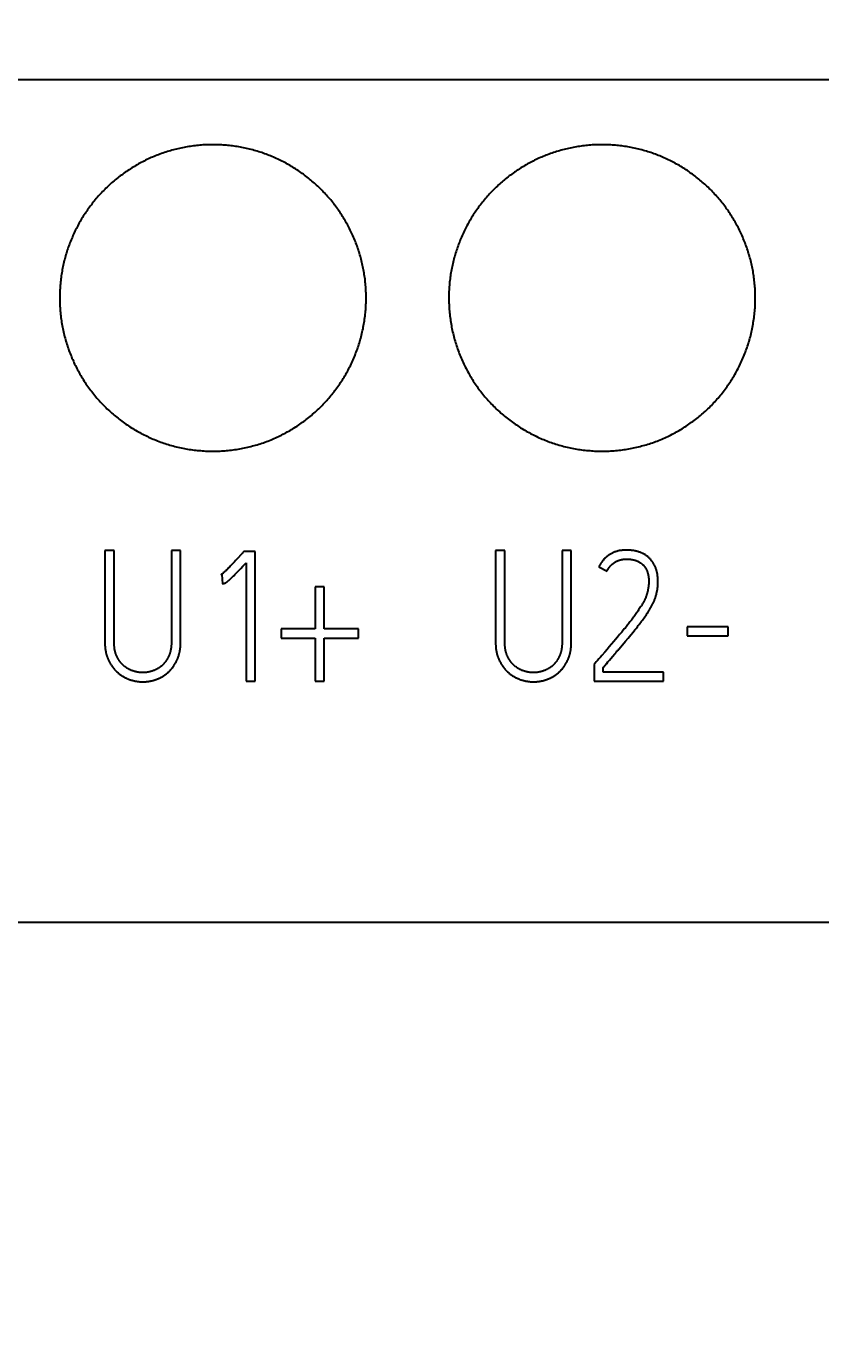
# Model space of a CAD drawing. Extents: x 0 to 420, y 0 to 297.
# Drawn here: x 120.31 to 130.67, y 141.67 to 158.89 of the extents above; entities that cross this region are included whole.
import ezdxf
from ezdxf.enums import TextEntityAlignment as Align

# ---------------------------------------------------------------- set-up
doc = ezdxf.new("R2010")
doc.units = 0
doc.header["$LTSCALE"] = 23.1
for name, color, linetype in [('10000_FRONT', 7, 'CONTINUOUS'), ('10100_DIM_FRONT', 7, 'CONTINUOUS'), ('10500_FRONT_LABELING', 7, 'CONTINUOUS')]:
    doc.layers.add(name, color=color, linetype=linetype)
doc.dimstyles.get("Standard").update_dxf_attribs({"dimtxt": 2.5, "dimasz": 2.5, "dimexe": 1.25, "dimexo": 0.625, "dimtad": 1, "dimcen": 2.5, "dimazin": 3, "dimtfac": 1, "dimtmove": 0, "dimatfit": 3})

# ---------------------------------------------------------------- blocks, each defined once
blk = doc.blocks.new('*D0')
at = {"layer": '10100_DIM_FRONT', "linetype": 'CONTINUOUS'}
for p, q in [((107.530749, 192.195968), (107.530749, 134.211085)), ((143.030749, 192.195968), (143.030749, 134.211085)), ((107.530749, 136.211085), (125.280749, 136.211085)), ((143.030749, 136.211085), (125.280749, 136.211085))]:
    blk.add_line(p, q, dxfattribs=at)
for points in [[(111.030749, 136.711085), (107.530749, 136.211085), (111.030749, 135.711085)], [(139.530749, 135.711085), (143.030749, 136.211085), (139.530749, 136.711085)]]:
    blk.add_solid(points, dxfattribs=at)
blk.add_text('35,5', height=3.5, dxfattribs=at).set_placement((121.450091, 137.086085), (130.950091, 137.086085), align=Align.FIT)
blk = doc.blocks.new('*D1')
at = {"layer": '10100_DIM_FRONT', "linetype": 'CONTINUOUS'}
for p, q in [((143.030749, 192.195968), (143.030749, 124.458443)), ((99.530757, 151.746968), (99.530757, 124.458443)), ((99.530757, 126.458443), (121.280753, 126.458443)), ((143.030749, 126.458443), (121.280753, 126.458443))]:
    blk.add_line(p, q, dxfattribs=at)
for points in [[(103.030757, 126.958443), (99.530757, 126.458443), (103.030757, 125.958443)], [(139.530749, 125.958443), (143.030749, 126.458443), (139.530749, 126.958443)]]:
    blk.add_solid(points, dxfattribs=at)
blk.add_text('43,5', height=3.5, dxfattribs=at).set_placement((117.247464, 127.333443), (126.997464, 127.333443), align=Align.FIT)

msp = doc.modelspace()

# ---------------------------------------------------------------- linework, layer by layer
at = {"layer": '10000_FRONT', "color": 7, "linetype": 'CONTINUOUS'}
for p, q in [((107.531, 158.197), (143.031, 158.197)), ((143.031, 147.197), (107.531, 147.197))]:
    msp.add_line(p, q, dxfattribs=at)
for points in [[(124.741, 155.347), (124.741, 155.368), (124.74, 155.388), (124.74, 155.409), (124.739, 155.429), (124.738, 155.449), (124.737, 155.47), (124.736, 155.49), (124.734, 155.51), (124.732, 155.531), (124.73, 155.551), (124.728, 155.571), (124.726, 155.591), (124.723, 155.612), (124.72, 155.632), (124.717, 155.652), (124.714, 155.672), (124.711, 155.692), (124.707, 155.712), (124.703, 155.732), (124.699, 155.752), (124.695, 155.772), (124.691, 155.791), (124.686, 155.811), (124.681, 155.831), (124.676, 155.851), (124.671, 155.87), (124.666, 155.89), (124.66, 155.91), (124.654, 155.929), (124.648, 155.949), (124.642, 155.968), (124.635, 155.988), (124.629, 156.007), (124.622, 156.027), (124.615, 156.046), (124.607, 156.065), (124.6, 156.084), (124.592, 156.103), (124.584, 156.122), (124.576, 156.141), (124.568, 156.16), (124.56, 156.178), (124.551, 156.197), (124.543, 156.215), (124.534, 156.233), (124.524, 156.252), (124.515, 156.27), (124.506, 156.288), (124.496, 156.306), (124.486, 156.323), (124.476, 156.341), (124.466, 156.359), (124.456, 156.376), (124.445, 156.393), (124.434, 156.411), (124.423, 156.428), (124.412, 156.445), (124.401, 156.462), (124.39, 156.479), (124.378, 156.496), (124.366, 156.512), (124.354, 156.529), (124.342, 156.545), (124.329, 156.562), (124.317, 156.578), (124.304, 156.594), (124.291, 156.61), (124.278, 156.626), (124.265, 156.642), (124.251, 156.658), (124.238, 156.673), (124.224, 156.688), (124.21, 156.703), (124.197, 156.718), (124.182, 156.733), (124.168, 156.748), (124.154, 156.762), (124.139, 156.777), (124.125, 156.791), (124.11, 156.805), (124.095, 156.819), (124.08, 156.832), (124.065, 156.846), (124.049, 156.859), (124.034, 156.873), (124.018, 156.886), (124.003, 156.899), (123.987, 156.911), (123.971, 156.924), (123.955, 156.937), (123.938, 156.949), (123.922, 156.961), (123.905, 156.973), (123.888, 156.985), (123.872, 156.997), (123.855, 157.008), (123.837, 157.019), (123.82, 157.031), (123.803, 157.042), (123.785, 157.053), (123.767, 157.063), (123.75, 157.074), (123.732, 157.084), (123.714, 157.094), (123.696, 157.104), (123.678, 157.114), (123.66, 157.123), (123.641, 157.133), (123.623, 157.142), (123.605, 157.151), (123.586, 157.159), (123.568, 157.168), (123.549, 157.176), (123.53, 157.184), (123.512, 157.192), (123.493, 157.2), (123.474, 157.208), (123.455, 157.215), (123.436, 157.222), (123.416, 157.229), (123.397, 157.236), (123.378, 157.243), (123.358, 157.249), (123.339, 157.255), (123.319, 157.261), (123.3, 157.267), (123.28, 157.273), (123.26, 157.278), (123.24, 157.284), (123.22, 157.289), (123.2, 157.294), (123.18, 157.298), (123.16, 157.303), (123.14, 157.307), (123.119, 157.311), (123.099, 157.315), (123.079, 157.318), (123.058, 157.322), (123.038, 157.325), (123.018, 157.328), (122.997, 157.33), (122.977, 157.333), (122.957, 157.335), (122.936, 157.337), (122.916, 157.339), (122.896, 157.341), (122.875, 157.342), (122.855, 157.344), (122.835, 157.345), (122.814, 157.346), (122.794, 157.346), (122.773, 157.347), (122.753, 157.347), (122.732, 157.347), (122.712, 157.347), (122.692, 157.346), (122.671, 157.346), (122.651, 157.345), (122.63, 157.344), (122.61, 157.343), (122.589, 157.341), (122.568, 157.34), (122.548, 157.338), (122.527, 157.336), (122.507, 157.333), (122.486, 157.331), (122.466, 157.328), (122.445, 157.325), (122.425, 157.322), (122.405, 157.319), (122.384, 157.315), (122.364, 157.311), (122.344, 157.307), (122.324, 157.303), (122.304, 157.299), (122.284, 157.294), (122.264, 157.289), (122.244, 157.284), (122.225, 157.279), (122.205, 157.274), (122.185, 157.268), (122.166, 157.262), (122.146, 157.257), (122.127, 157.25), (122.107, 157.244), (122.088, 157.237), (122.069, 157.231), (122.049, 157.224), (122.03, 157.216), (122.011, 157.209), (121.992, 157.202), (121.973, 157.194), (121.954, 157.186), (121.935, 157.178), (121.916, 157.169), (121.898, 157.161), (121.879, 157.152), (121.86, 157.143), (121.842, 157.134)], [(129.821, 155.347), (129.821, 155.368), (129.82, 155.388), (129.82, 155.409), (129.819, 155.429), (129.818, 155.449), (129.817, 155.47), (129.816, 155.49), (129.814, 155.51), (129.812, 155.531), (129.81, 155.551), (129.808, 155.571), (129.806, 155.591), (129.803, 155.612), (129.8, 155.632), (129.797, 155.652), (129.794, 155.672), (129.791, 155.692), (129.787, 155.712), (129.783, 155.732), (129.779, 155.752), (129.775, 155.772), (129.771, 155.791), (129.766, 155.811), (129.761, 155.831), (129.756, 155.851), (129.751, 155.87), (129.746, 155.89), (129.74, 155.91), (129.734, 155.929), (129.728, 155.949), (129.722, 155.968), (129.715, 155.988), (129.709, 156.007), (129.702, 156.027), (129.695, 156.046), (129.687, 156.065), (129.68, 156.084), (129.672, 156.103), (129.664, 156.122), (129.656, 156.141), (129.648, 156.16), (129.64, 156.178), (129.631, 156.197), (129.623, 156.215), (129.614, 156.233), (129.604, 156.252), (129.595, 156.27), (129.586, 156.288), (129.576, 156.306), (129.566, 156.323), (129.556, 156.341), (129.546, 156.359), (129.536, 156.376), (129.525, 156.393), (129.514, 156.411), (129.503, 156.428), (129.492, 156.445), (129.481, 156.462), (129.47, 156.479), (129.458, 156.496), (129.446, 156.512), (129.434, 156.529), (129.422, 156.545), (129.409, 156.562), (129.397, 156.578), (129.384, 156.594), (129.371, 156.61), (129.358, 156.626), (129.345, 156.642), (129.331, 156.658), (129.318, 156.673), (129.304, 156.688), (129.29, 156.703), (129.277, 156.718), (129.262, 156.733), (129.248, 156.748), (129.234, 156.762), (129.219, 156.777), (129.205, 156.791), (129.19, 156.805), (129.175, 156.819), (129.16, 156.832), (129.145, 156.846), (129.129, 156.859), (129.114, 156.873), (129.098, 156.886), (129.083, 156.899), (129.067, 156.911), (129.051, 156.924), (129.035, 156.937), (129.018, 156.949), (129.002, 156.961), (128.985, 156.973), (128.968, 156.985), (128.952, 156.997), (128.935, 157.008), (128.917, 157.019), (128.9, 157.031), (128.883, 157.042), (128.865, 157.053), (128.847, 157.063), (128.83, 157.074), (128.812, 157.084), (128.794, 157.094), (128.776, 157.104), (128.758, 157.114), (128.74, 157.123), (128.721, 157.133), (128.703, 157.142), (128.685, 157.151), (128.666, 157.159), (128.648, 157.168), (128.629, 157.176), (128.61, 157.184), (128.592, 157.192), (128.573, 157.2), (128.554, 157.208), (128.535, 157.215), (128.516, 157.222), (128.496, 157.229), (128.477, 157.236), (128.458, 157.243), (128.438, 157.249), (128.419, 157.255), (128.399, 157.261), (128.38, 157.267), (128.36, 157.273), (128.34, 157.278), (128.32, 157.284), (128.3, 157.289), (128.28, 157.294), (128.26, 157.298), (128.24, 157.303), (128.22, 157.307), (128.199, 157.311), (128.179, 157.315), (128.159, 157.318), (128.138, 157.322), (128.118, 157.325), (128.098, 157.328), (128.077, 157.33), (128.057, 157.333), (128.037, 157.335), (128.016, 157.337), (127.996, 157.339), (127.976, 157.341), (127.955, 157.342), (127.935, 157.344), (127.915, 157.345), (127.894, 157.346), (127.874, 157.346), (127.853, 157.347), (127.833, 157.347), (127.812, 157.347), (127.792, 157.347), (127.772, 157.346), (127.751, 157.346), (127.731, 157.345), (127.71, 157.344), (127.69, 157.343), (127.669, 157.341), (127.648, 157.34), (127.628, 157.338), (127.607, 157.336), (127.587, 157.333), (127.566, 157.331), (127.546, 157.328), (127.525, 157.325), (127.505, 157.322), (127.485, 157.319), (127.464, 157.315), (127.444, 157.311), (127.424, 157.307), (127.404, 157.303), (127.384, 157.299), (127.364, 157.294), (127.344, 157.289), (127.324, 157.284), (127.305, 157.279), (127.285, 157.274), (127.265, 157.268), (127.246, 157.262), (127.226, 157.257), (127.207, 157.25), (127.187, 157.244), (127.168, 157.237), (127.149, 157.231), (127.129, 157.224), (127.11, 157.216), (127.091, 157.209), (127.072, 157.202), (127.053, 157.194), (127.034, 157.186), (127.015, 157.178), (126.996, 157.169), (126.978, 157.161), (126.959, 157.152), (126.94, 157.143), (126.922, 157.134)], [(121.842, 157.134), (121.824, 157.124), (121.805, 157.115), (121.787, 157.105), (121.769, 157.095), (121.751, 157.085), (121.733, 157.075), (121.716, 157.064), (121.698, 157.054), (121.681, 157.043), (121.664, 157.032), (121.646, 157.021), (121.629, 157.01), (121.613, 156.998), (121.596, 156.987), (121.579, 156.975), (121.563, 156.963), (121.546, 156.951), (121.53, 156.939), (121.514, 156.926), (121.498, 156.914), (121.482, 156.901), (121.466, 156.888), (121.45, 156.875), (121.435, 156.862), (121.419, 156.848), (121.404, 156.835), (121.389, 156.821), (121.374, 156.807), (121.359, 156.793), (121.344, 156.778), (121.329, 156.764), (121.315, 156.749), (121.3, 156.734), (121.286, 156.72), (121.272, 156.704), (121.258, 156.689), (121.245, 156.674), (121.231, 156.659), (121.218, 156.643), (121.205, 156.627), (121.192, 156.612), (121.179, 156.596), (121.166, 156.58), (121.154, 156.564), (121.141, 156.548), (121.129, 156.531), (121.117, 156.515), (121.105, 156.498), (121.094, 156.481), (121.082, 156.465), (121.071, 156.448), (121.06, 156.431), (121.049, 156.414), (121.038, 156.396), (121.027, 156.379), (121.017, 156.361), (121.007, 156.344), (120.997, 156.326), (120.987, 156.308), (120.977, 156.29), (120.967, 156.272), (120.958, 156.254), (120.949, 156.235), (120.94, 156.217), (120.931, 156.198), (120.922, 156.179), (120.914, 156.161), (120.906, 156.142), (120.898, 156.123), (120.89, 156.104), (120.882, 156.085), (120.875, 156.066), (120.867, 156.047), (120.86, 156.028), (120.853, 156.009), (120.847, 155.99), (120.84, 155.97), (120.834, 155.951), (120.828, 155.932), (120.822, 155.912), (120.817, 155.893), (120.811, 155.873), (120.806, 155.853), (120.801, 155.834), (120.796, 155.814), (120.791, 155.794), (120.787, 155.774), (120.783, 155.754), (120.779, 155.734), (120.775, 155.714), (120.771, 155.694), (120.768, 155.674), (120.764, 155.654), (120.761, 155.634), (120.759, 155.614), (120.756, 155.593), (120.754, 155.573), (120.751, 155.552), (120.749, 155.532), (120.747, 155.511), (120.746, 155.491), (120.745, 155.47), (120.743, 155.45), (120.742, 155.429), (120.742, 155.409), (120.741, 155.388), (120.741, 155.368), (120.741, 155.347)], [(126.922, 157.134), (126.904, 157.124), (126.885, 157.115), (126.867, 157.105), (126.849, 157.095), (126.831, 157.085), (126.813, 157.075), (126.796, 157.064), (126.778, 157.054), (126.761, 157.043), (126.744, 157.032), (126.726, 157.021), (126.709, 157.01), (126.693, 156.998), (126.676, 156.987), (126.659, 156.975), (126.643, 156.963), (126.626, 156.951), (126.61, 156.939), (126.594, 156.926), (126.578, 156.914), (126.562, 156.901), (126.546, 156.888), (126.53, 156.875), (126.515, 156.862), (126.499, 156.848), (126.484, 156.835), (126.469, 156.821), (126.454, 156.807), (126.439, 156.793), (126.424, 156.778), (126.409, 156.764), (126.395, 156.749), (126.38, 156.734), (126.366, 156.72), (126.352, 156.704), (126.338, 156.689), (126.325, 156.674), (126.311, 156.659), (126.298, 156.643), (126.285, 156.627), (126.272, 156.612), (126.259, 156.596), (126.246, 156.58), (126.234, 156.564), (126.221, 156.548), (126.209, 156.531), (126.197, 156.515), (126.185, 156.498), (126.174, 156.481), (126.162, 156.465), (126.151, 156.448), (126.14, 156.431), (126.129, 156.414), (126.118, 156.396), (126.107, 156.379), (126.097, 156.361), (126.087, 156.344), (126.077, 156.326), (126.067, 156.308), (126.057, 156.29), (126.047, 156.272), (126.038, 156.254), (126.029, 156.235), (126.02, 156.217), (126.011, 156.198), (126.002, 156.179), (125.994, 156.161), (125.986, 156.142), (125.978, 156.123), (125.97, 156.104), (125.962, 156.085), (125.955, 156.066), (125.947, 156.047), (125.94, 156.028), (125.933, 156.009), (125.927, 155.99), (125.92, 155.97), (125.914, 155.951), (125.908, 155.932), (125.902, 155.912), (125.897, 155.893), (125.891, 155.873), (125.886, 155.853), (125.881, 155.834), (125.876, 155.814), (125.871, 155.794), (125.867, 155.774), (125.863, 155.754), (125.859, 155.734), (125.855, 155.714), (125.851, 155.694), (125.848, 155.674), (125.844, 155.654), (125.841, 155.634), (125.839, 155.614), (125.836, 155.593), (125.834, 155.573), (125.831, 155.552), (125.829, 155.532), (125.827, 155.511), (125.826, 155.491), (125.825, 155.47), (125.823, 155.45), (125.822, 155.429), (125.822, 155.409), (125.821, 155.388), (125.821, 155.368), (125.821, 155.347)], [(120.741, 155.347), (120.741, 155.326), (120.741, 155.304), (120.742, 155.283), (120.743, 155.262), (120.744, 155.24), (120.745, 155.219), (120.746, 155.198), (120.748, 155.177), (120.75, 155.156), (120.752, 155.135), (120.754, 155.114), (120.757, 155.093), (120.76, 155.072), (120.763, 155.051), (120.766, 155.03), (120.77, 155.009), (120.773, 154.988), (120.777, 154.967), (120.781, 154.947), (120.786, 154.926), (120.79, 154.905), (120.795, 154.885), (120.8, 154.864), (120.805, 154.844), (120.811, 154.823), (120.816, 154.803), (120.822, 154.782), (120.828, 154.762), (120.835, 154.742), (120.841, 154.721), (120.848, 154.701), (120.855, 154.681), (120.862, 154.661), (120.87, 154.641), (120.877, 154.621), (120.885, 154.601), (120.893, 154.581), (120.901, 154.561), (120.91, 154.542), (120.919, 154.523), (120.927, 154.503), (120.936, 154.484), (120.946, 154.465), (120.955, 154.446), (120.965, 154.427), (120.975, 154.409), (120.985, 154.39), (120.995, 154.371), (121.005, 154.353), (121.016, 154.335), (121.027, 154.317), (121.038, 154.298), (121.049, 154.281), (121.06, 154.263), (121.072, 154.245), (121.084, 154.227), (121.096, 154.21), (121.108, 154.192), (121.12, 154.175), (121.133, 154.158), (121.146, 154.141), (121.159, 154.124), (121.172, 154.107), (121.185, 154.09), (121.199, 154.073), (121.212, 154.057), (121.226, 154.041), (121.24, 154.025), (121.254, 154.009), (121.269, 153.993), (121.283, 153.977), (121.298, 153.962), (121.313, 153.947), (121.328, 153.932), (121.343, 153.917), (121.358, 153.902), (121.373, 153.887), (121.389, 153.873), (121.405, 153.859), (121.421, 153.845), (121.437, 153.831), (121.453, 153.817), (121.469, 153.803), (121.485, 153.79), (121.502, 153.777), (121.519, 153.764), (121.536, 153.751), (121.553, 153.738), (121.57, 153.726), (121.587, 153.713), (121.605, 153.701), (121.622, 153.689), (121.64, 153.677), (121.658, 153.665), (121.676, 153.654), (121.695, 153.642), (121.713, 153.631), (121.731, 153.62), (121.75, 153.61), (121.769, 153.599), (121.787, 153.589), (121.806, 153.579), (121.825, 153.569), (121.844, 153.559), (121.863, 153.55), (121.882, 153.541), (121.902, 153.532), (121.921, 153.523), (121.94, 153.514), (121.96, 153.506), (121.979, 153.498), (121.999, 153.49), (122.019, 153.482), (122.039, 153.474), (122.059, 153.467), (122.079, 153.46), (122.099, 153.453), (122.119, 153.446), (122.139, 153.44), (122.16, 153.433), (122.18, 153.427), (122.201, 153.421), (122.221, 153.416), (122.242, 153.41), (122.263, 153.405), (122.284, 153.4), (122.305, 153.395), (122.326, 153.39), (122.347, 153.386), (122.368, 153.382), (122.389, 153.378), (122.41, 153.374), (122.431, 153.371), (122.452, 153.368), (122.474, 153.365), (122.495, 153.362), (122.516, 153.36), (122.537, 153.357), (122.558, 153.355), (122.579, 153.354), (122.601, 153.352), (122.622, 153.351), (122.643, 153.349), (122.664, 153.348), (122.686, 153.348), (122.707, 153.347), (122.728, 153.347), (122.749, 153.347), (122.771, 153.347), (122.792, 153.348), (122.813, 153.348), (122.835, 153.349), (122.856, 153.35), (122.877, 153.352), (122.899, 153.353), (122.92, 153.355), (122.942, 153.357), (122.963, 153.359), (122.984, 153.362), (123.006, 153.365), (123.027, 153.368), (123.048, 153.371), (123.069, 153.374), (123.091, 153.378), (123.112, 153.382), (123.133, 153.386), (123.153, 153.39), (123.174, 153.395), (123.195, 153.399), (123.216, 153.404), (123.236, 153.409), (123.257, 153.415), (123.278, 153.42), (123.298, 153.426), (123.318, 153.432), (123.339, 153.438), (123.359, 153.445), (123.379, 153.452), (123.399, 153.458), (123.419, 153.466), (123.439, 153.473), (123.459, 153.48), (123.479, 153.488), (123.499, 153.496), (123.519, 153.504), (123.538, 153.513), (123.558, 153.521), (123.577, 153.53), (123.597, 153.539), (123.616, 153.549), (123.635, 153.558), (123.655, 153.568), (123.674, 153.578), (123.693, 153.588), (123.711, 153.598), (123.73, 153.609), (123.748, 153.619), (123.767, 153.63), (123.785, 153.641)], [(123.785, 153.641), (123.803, 153.652), (123.821, 153.664), (123.839, 153.675), (123.857, 153.687), (123.874, 153.699), (123.892, 153.711), (123.909, 153.724), (123.926, 153.736), (123.943, 153.749), (123.96, 153.762), (123.977, 153.775), (123.993, 153.788), (124.01, 153.801), (124.026, 153.815), (124.042, 153.829), (124.059, 153.842), (124.074, 153.857), (124.09, 153.871), (124.106, 153.885), (124.122, 153.9), (124.137, 153.915), (124.152, 153.93), (124.167, 153.945), (124.182, 153.961), (124.197, 153.976), (124.212, 153.992), (124.226, 154.008), (124.24, 154.024), (124.254, 154.04), (124.268, 154.056), (124.282, 154.072), (124.295, 154.089), (124.308, 154.105), (124.322, 154.122), (124.334, 154.139), (124.347, 154.156), (124.36, 154.173), (124.372, 154.19), (124.384, 154.207), (124.396, 154.225), (124.408, 154.242), (124.42, 154.26), (124.431, 154.278), (124.442, 154.296), (124.453, 154.314), (124.464, 154.332), (124.475, 154.35), (124.485, 154.369), (124.496, 154.388), (124.506, 154.406), (124.516, 154.425), (124.525, 154.444), (124.535, 154.463), (124.544, 154.483), (124.553, 154.502), (124.562, 154.521), (124.571, 154.541), (124.58, 154.56), (124.588, 154.58), (124.596, 154.6), (124.604, 154.62), (124.611, 154.639), (124.619, 154.659), (124.626, 154.679), (124.633, 154.699), (124.64, 154.719), (124.646, 154.739), (124.653, 154.76), (124.659, 154.78), (124.665, 154.8), (124.67, 154.821), (124.676, 154.841), (124.681, 154.861), (124.686, 154.882), (124.691, 154.903), (124.695, 154.923), (124.7, 154.944), (124.704, 154.965), (124.708, 154.986), (124.712, 155.007), (124.715, 155.027), (124.718, 155.049), (124.721, 155.07), (124.724, 155.091), (124.727, 155.112), (124.729, 155.133), (124.732, 155.155), (124.733, 155.176), (124.735, 155.197), (124.737, 155.219), (124.738, 155.24), (124.739, 155.261), (124.74, 155.283), (124.74, 155.304), (124.741, 155.326), (124.741, 155.347)], [(125.821, 155.347), (125.821, 155.326), (125.821, 155.304), (125.822, 155.283), (125.823, 155.262), (125.824, 155.24), (125.825, 155.219), (125.826, 155.198), (125.828, 155.177), (125.83, 155.156), (125.832, 155.135), (125.834, 155.114), (125.837, 155.093), (125.84, 155.072), (125.843, 155.051), (125.846, 155.03), (125.85, 155.009), (125.853, 154.988), (125.857, 154.967), (125.861, 154.947), (125.866, 154.926), (125.87, 154.905), (125.875, 154.885), (125.88, 154.864), (125.885, 154.844), (125.891, 154.823), (125.896, 154.803), (125.902, 154.782), (125.908, 154.762), (125.915, 154.742), (125.921, 154.721), (125.928, 154.701), (125.935, 154.681), (125.942, 154.661), (125.95, 154.641), (125.957, 154.621), (125.965, 154.601), (125.973, 154.581), (125.981, 154.561), (125.99, 154.542), (125.999, 154.523), (126.007, 154.503), (126.016, 154.484), (126.026, 154.465), (126.035, 154.446), (126.045, 154.427), (126.055, 154.409), (126.065, 154.39), (126.075, 154.371), (126.085, 154.353), (126.096, 154.335), (126.107, 154.317), (126.118, 154.298), (126.129, 154.281), (126.14, 154.263), (126.152, 154.245), (126.164, 154.227), (126.176, 154.21), (126.188, 154.192), (126.2, 154.175), (126.213, 154.158), (126.226, 154.141), (126.239, 154.124), (126.252, 154.107), (126.265, 154.09), (126.279, 154.073), (126.292, 154.057), (126.306, 154.041), (126.32, 154.025), (126.334, 154.009), (126.349, 153.993), (126.363, 153.977), (126.378, 153.962), (126.393, 153.947), (126.408, 153.932), (126.423, 153.917), (126.438, 153.902), (126.453, 153.887), (126.469, 153.873), (126.485, 153.859), (126.501, 153.845), (126.517, 153.831), (126.533, 153.817), (126.549, 153.803), (126.565, 153.79), (126.582, 153.777), (126.599, 153.764), (126.616, 153.751), (126.633, 153.738), (126.65, 153.726), (126.667, 153.713), (126.685, 153.701), (126.702, 153.689), (126.72, 153.677), (126.738, 153.665), (126.756, 153.654), (126.775, 153.642), (126.793, 153.631), (126.811, 153.62), (126.83, 153.61), (126.849, 153.599), (126.867, 153.589), (126.886, 153.579), (126.905, 153.569), (126.924, 153.559), (126.943, 153.55), (126.962, 153.541), (126.982, 153.532), (127.001, 153.523), (127.02, 153.514), (127.04, 153.506), (127.059, 153.498), (127.079, 153.49), (127.099, 153.482), (127.119, 153.474), (127.139, 153.467), (127.159, 153.46), (127.179, 153.453), (127.199, 153.446), (127.219, 153.44), (127.24, 153.433), (127.26, 153.427), (127.281, 153.421), (127.301, 153.416), (127.322, 153.41), (127.343, 153.405), (127.364, 153.4), (127.385, 153.395), (127.406, 153.39), (127.427, 153.386), (127.448, 153.382), (127.469, 153.378), (127.49, 153.374), (127.511, 153.371), (127.532, 153.368), (127.554, 153.365), (127.575, 153.362), (127.596, 153.36), (127.617, 153.357), (127.638, 153.355), (127.659, 153.354), (127.681, 153.352), (127.702, 153.351), (127.723, 153.349), (127.744, 153.348), (127.766, 153.348), (127.787, 153.347), (127.808, 153.347), (127.829, 153.347), (127.851, 153.347), (127.872, 153.348), (127.893, 153.348), (127.915, 153.349), (127.936, 153.35), (127.957, 153.352), (127.979, 153.353), (128, 153.355), (128.022, 153.357), (128.043, 153.359), (128.064, 153.362), (128.086, 153.365), (128.107, 153.368), (128.128, 153.371), (128.149, 153.374), (128.171, 153.378), (128.192, 153.382), (128.213, 153.386), (128.233, 153.39), (128.254, 153.395), (128.275, 153.399), (128.296, 153.404), (128.316, 153.409), (128.337, 153.415), (128.358, 153.42), (128.378, 153.426), (128.398, 153.432), (128.419, 153.438), (128.439, 153.445), (128.459, 153.452), (128.479, 153.458), (128.499, 153.466), (128.519, 153.473), (128.539, 153.48), (128.559, 153.488), (128.579, 153.496), (128.599, 153.504), (128.618, 153.513), (128.638, 153.521), (128.657, 153.53), (128.677, 153.539), (128.696, 153.549), (128.715, 153.558), (128.735, 153.568), (128.754, 153.578), (128.773, 153.588), (128.791, 153.598), (128.81, 153.609), (128.828, 153.619), (128.847, 153.63), (128.865, 153.641)], [(128.865, 153.641), (128.883, 153.652), (128.901, 153.664), (128.919, 153.675), (128.937, 153.687), (128.954, 153.699), (128.972, 153.711), (128.989, 153.724), (129.006, 153.736), (129.023, 153.749), (129.04, 153.762), (129.057, 153.775), (129.073, 153.788), (129.09, 153.801), (129.106, 153.815), (129.122, 153.829), (129.139, 153.842), (129.154, 153.857), (129.17, 153.871), (129.186, 153.885), (129.202, 153.9), (129.217, 153.915), (129.232, 153.93), (129.247, 153.945), (129.262, 153.961), (129.277, 153.976), (129.292, 153.992), (129.306, 154.008), (129.32, 154.024), (129.334, 154.04), (129.348, 154.056), (129.362, 154.072), (129.375, 154.089), (129.388, 154.105), (129.402, 154.122), (129.414, 154.139), (129.427, 154.156), (129.44, 154.173), (129.452, 154.19), (129.464, 154.207), (129.476, 154.225), (129.488, 154.242), (129.5, 154.26), (129.511, 154.278), (129.522, 154.296), (129.533, 154.314), (129.544, 154.332), (129.555, 154.35), (129.565, 154.369), (129.576, 154.388), (129.586, 154.406), (129.596, 154.425), (129.605, 154.444), (129.615, 154.463), (129.624, 154.483), (129.633, 154.502), (129.642, 154.521), (129.651, 154.541), (129.66, 154.56), (129.668, 154.58), (129.676, 154.6), (129.684, 154.62), (129.691, 154.639), (129.699, 154.659), (129.706, 154.679), (129.713, 154.699), (129.72, 154.719), (129.726, 154.739), (129.733, 154.76), (129.739, 154.78), (129.745, 154.8), (129.75, 154.821), (129.756, 154.841), (129.761, 154.861), (129.766, 154.882), (129.771, 154.903), (129.775, 154.923), (129.78, 154.944), (129.784, 154.965), (129.788, 154.986), (129.792, 155.007), (129.795, 155.027), (129.798, 155.049), (129.801, 155.07), (129.804, 155.091), (129.807, 155.112), (129.809, 155.133), (129.812, 155.155), (129.813, 155.176), (129.815, 155.197), (129.817, 155.219), (129.818, 155.24), (129.819, 155.261), (129.82, 155.283), (129.82, 155.304), (129.821, 155.326), (129.821, 155.347)]]:
    msp.add_lwpolyline(points, dxfattribs=at)
at = {"layer": '10500_FRONT_LABELING', "color": 7, "linetype": 'CONTINUOUS'}
for p, q in [((121.331, 152.049), (121.331, 150.852)), ((121.451, 152.049), (121.331, 152.049)), ((121.451, 150.852), (121.451, 152.049)), ((122.198, 152.049), (122.198, 150.852)), ((122.319, 152.049), (122.198, 152.049)), ((122.319, 150.852), (122.319, 152.049)), ((123.144, 152.038), (123.127, 152.019)), ((123.292, 152.038), (123.144, 152.038)), ((123.292, 150.345), (123.292, 152.038)), ((126.431, 152.049), (126.431, 150.852)), ((126.551, 152.049), (126.431, 152.049)), ((126.551, 150.852), (126.551, 152.049)), ((127.298, 152.049), (127.298, 150.852)), ((127.419, 152.049), (127.298, 152.049)), ((127.419, 150.852), (127.419, 152.049)), ((122.972, 151.851), (122.961, 151.839)), ((122.988, 151.868), (122.972, 151.851)), ((123.005, 151.885), (122.988, 151.868)), ((123.021, 151.902), (123.005, 151.885)), ((123.037, 151.92), (123.021, 151.902)), ((123.053, 151.937), (123.037, 151.92)), ((123.069, 151.954), (123.053, 151.937)), ((123.133, 151.847), (123.175, 151.891)), ((123.175, 151.891), (123.175, 150.345)), ((122.844, 151.733), (122.859, 151.738)), ((122.859, 151.738), (122.866, 151.618)), ((122.961, 151.839), (122.95, 151.828)), ((122.985, 151.696), (122.993, 151.703)), ((122.993, 151.703), (123.001, 151.711)), ((123.001, 151.711), (123.009, 151.719)), ((123.009, 151.719), (123.017, 151.727)), ((123.017, 151.727), (123.029, 151.738)), ((123.029, 151.738), (123.04, 151.75)), ((123.04, 151.75), (123.052, 151.762)), ((123.052, 151.762), (123.068, 151.778)), ((123.068, 151.778), (123.083, 151.794)), ((123.083, 151.794), (123.106, 151.818)), ((123.106, 151.818), (123.133, 151.847)), ((127.779, 151.837), (127.886, 151.783)), ((124.074, 151.575), (124.074, 151.028)), ((124.192, 151.575), (124.074, 151.575)), ((124.192, 151.028), (124.192, 151.575)), ((128.221, 151.167), (128.212, 151.155)), ((128.23, 151.179), (128.221, 151.167)), ((128.238, 151.191), (128.23, 151.179)), ((128.247, 151.203), (128.238, 151.191)), ((128.256, 151.215), (128.247, 151.203)), ((128.264, 151.227), (128.256, 151.215)), ((128.273, 151.24), (128.264, 151.227)), ((128.281, 151.252), (128.273, 151.24)), ((128.29, 151.264), (128.281, 151.252)), ((128.298, 151.276), (128.29, 151.264)), ((128.306, 151.289), (128.298, 151.276)), ((128.314, 151.301), (128.306, 151.289)), ((128.323, 151.314), (128.314, 151.301)), ((128.359, 151.157), (128.369, 151.172)), ((128.369, 151.172), (128.38, 151.187)), ((128.38, 151.187), (128.39, 151.202)), ((128.39, 151.202), (128.4, 151.217)), ((123.631, 151.028), (123.631, 150.908)), ((124.074, 151.028), (123.631, 151.028)), ((124.64, 151.028), (124.192, 151.028)), ((124.64, 150.908), (124.64, 151.028)), ((128.078, 150.987), (128.049, 150.953)), ((128.097, 151.01), (128.078, 150.987)), ((128.111, 151.027), (128.097, 151.01)), ((128.125, 151.044), (128.111, 151.027)), ((128.139, 151.061), (128.125, 151.044)), ((128.148, 151.073), (128.139, 151.061)), ((128.157, 151.085), (128.148, 151.073)), ((128.167, 151.096), (128.157, 151.085)), ((128.176, 151.108), (128.167, 151.096)), ((128.185, 151.12), (128.176, 151.108)), ((128.194, 151.132), (128.185, 151.12)), ((128.203, 151.143), (128.194, 151.132)), ((128.212, 151.155), (128.203, 151.143)), ((128.225, 150.986), (128.248, 151.014)), ((128.248, 151.014), (128.265, 151.035)), ((128.265, 151.035), (128.282, 151.056)), ((128.282, 151.056), (128.293, 151.071)), ((128.293, 151.071), (128.304, 151.085)), ((128.304, 151.085), (128.315, 151.099)), ((128.315, 151.099), (128.326, 151.114)), ((128.326, 151.114), (128.337, 151.128)), ((128.337, 151.128), (128.348, 151.143)), ((128.348, 151.143), (128.359, 151.157)), ((128.931, 151.057), (128.931, 150.936)), ((129.468, 151.057), (128.931, 151.057)), ((129.468, 150.936), (129.468, 151.057)), ((123.631, 150.908), (124.074, 150.908)), ((124.074, 150.908), (124.074, 150.347)), ((124.192, 150.347), (124.192, 150.908)), ((124.192, 150.908), (124.64, 150.908)), ((127.943, 150.828), (127.914, 150.794)), ((127.972, 150.862), (127.943, 150.828)), ((127.996, 150.89), (127.972, 150.862)), ((128.02, 150.919), (127.996, 150.89)), ((128.049, 150.953), (128.02, 150.919)), ((128.086, 150.819), (128.127, 150.867)), ((128.127, 150.867), (128.162, 150.909)), ((128.162, 150.909), (128.196, 150.951)), ((128.196, 150.951), (128.225, 150.986)), ((128.931, 150.936), (129.468, 150.936)), ((127.788, 150.648), (127.779, 150.637)), ((127.798, 150.659), (127.788, 150.648)), ((127.885, 150.76), (127.856, 150.726)), ((127.914, 150.794), (127.885, 150.76)), ((127.916, 150.618), (127.957, 150.667)), ((127.957, 150.667), (127.986, 150.701)), ((127.986, 150.701), (128.004, 150.722)), ((127.744, 150.597), (127.716, 150.564)), ((127.716, 150.564), (127.716, 150.347)), ((127.834, 150.465), (127.834, 150.521)), ((127.881, 150.577), (127.898, 150.598)), ((127.898, 150.598), (127.916, 150.618)), ((123.175, 150.345), (123.292, 150.345)), ((124.074, 150.347), (124.192, 150.347)), ((127.716, 150.347), (128.621, 150.347)), ((128.621, 150.465), (127.834, 150.465)), ((128.621, 150.347), (128.621, 150.465))]:
    msp.add_line(p, q, dxfattribs=at)
for points in [[(128.346, 152.014), (128.338, 152.018), (128.329, 152.021), (128.321, 152.025), (128.312, 152.028), (128.303, 152.031), (128.295, 152.034), (128.286, 152.036), (128.277, 152.039), (128.268, 152.041), (128.26, 152.044), (128.251, 152.046), (128.242, 152.048), (128.233, 152.049), (128.224, 152.051), (128.215, 152.052), (128.206, 152.053), (128.197, 152.054), (128.187, 152.055), (128.178, 152.055), (128.169, 152.056), (128.16, 152.056), (128.151, 152.056), (128.141, 152.056), (128.132, 152.056), (128.123, 152.056), (128.114, 152.056), (128.105, 152.055), (128.096, 152.055), (128.087, 152.054), (128.078, 152.053), (128.069, 152.051), (128.06, 152.05), (128.05, 152.049), (128.041, 152.047), (128.032, 152.045), (128.023, 152.043), (128.015, 152.04), (128.006, 152.038), (127.997, 152.035), (127.988, 152.032), (127.98, 152.029), (127.971, 152.025), (127.963, 152.021), (127.955, 152.017), (127.947, 152.013), (127.939, 152.009), (127.931, 152.004), (127.923, 152), (127.915, 151.995), (127.907, 151.99), (127.9, 151.984), (127.893, 151.979), (127.885, 151.973), (127.878, 151.967), (127.871, 151.961), (127.865, 151.955), (127.858, 151.949), (127.852, 151.942), (127.845, 151.936), (127.839, 151.929), (127.833, 151.922), (127.827, 151.915), (127.822, 151.908), (127.816, 151.9), (127.811, 151.893), (127.806, 151.885), (127.801, 151.878), (127.796, 151.87), (127.792, 151.862), (127.787, 151.854), (127.783, 151.845), (127.779, 151.837)], [(123.117, 152.007), (123.106, 151.995), (123.069, 151.954)], [(123.127, 152.019), (123.122, 152.013), (123.117, 152.007)], [(127.886, 151.783), (127.889, 151.79), (127.892, 151.796), (127.896, 151.803), (127.9, 151.809), (127.904, 151.816), (127.908, 151.822), (127.912, 151.828), (127.917, 151.834), (127.921, 151.84), (127.926, 151.846), (127.931, 151.851), (127.937, 151.857), (127.942, 151.862), (127.947, 151.867), (127.953, 151.872), (127.959, 151.877), (127.965, 151.882), (127.971, 151.887), (127.977, 151.891), (127.983, 151.895), (127.989, 151.899), (127.996, 151.903), (128.002, 151.907), (128.009, 151.91), (128.016, 151.914), (128.023, 151.917), (128.03, 151.919), (128.037, 151.922), (128.044, 151.925), (128.051, 151.927), (128.058, 151.929), (128.066, 151.93), (128.073, 151.932), (128.081, 151.933), (128.088, 151.935), (128.096, 151.936), (128.103, 151.936), (128.111, 151.937), (128.118, 151.938), (128.126, 151.938), (128.133, 151.938), (128.141, 151.939), (128.148, 151.939), (128.156, 151.938), (128.163, 151.938), (128.171, 151.938), (128.178, 151.937), (128.186, 151.937), (128.193, 151.936), (128.201, 151.935), (128.208, 151.934), (128.216, 151.933), (128.223, 151.931), (128.23, 151.93), (128.238, 151.928), (128.245, 151.926), (128.252, 151.924), (128.26, 151.922), (128.267, 151.919), (128.274, 151.916), (128.281, 151.914), (128.288, 151.911), (128.295, 151.907), (128.301, 151.904), (128.308, 151.9), (128.315, 151.896), (128.321, 151.892), (128.327, 151.888), (128.333, 151.884), (128.339, 151.879), (128.345, 151.874), (128.35, 151.869), (128.356, 151.864), (128.361, 151.858), (128.366, 151.853), (128.371, 151.847), (128.375, 151.841), (128.38, 151.835), (128.384, 151.829), (128.388, 151.822), (128.392, 151.816), (128.396, 151.809), (128.399, 151.802), (128.402, 151.796), (128.405, 151.789), (128.408, 151.782), (128.411, 151.775), (128.413, 151.768), (128.415, 151.76), (128.417, 151.753), (128.419, 151.746), (128.421, 151.738), (128.422, 151.731), (128.424, 151.724), (128.425, 151.716), (128.426, 151.709), (128.427, 151.702), (128.428, 151.694), (128.429, 151.687), (128.429, 151.679), (128.43, 151.672), (128.43, 151.664), (128.43, 151.657), (128.43, 151.649), (128.43, 151.642), (128.43, 151.634), (128.43, 151.627), (128.429, 151.619), (128.429, 151.612), (128.428, 151.604), (128.428, 151.597), (128.427, 151.589), (128.426, 151.582), (128.425, 151.575), (128.424, 151.567), (128.423, 151.56), (128.422, 151.553), (128.42, 151.545), (128.419, 151.538), (128.417, 151.531), (128.416, 151.523), (128.414, 151.516), (128.412, 151.509), (128.411, 151.502), (128.409, 151.494), (128.407, 151.487), (128.405, 151.48), (128.402, 151.473), (128.4, 151.466), (128.398, 151.459), (128.395, 151.451), (128.392, 151.445), (128.39, 151.438), (128.387, 151.431), (128.384, 151.424), (128.381, 151.417), (128.378, 151.41), (128.374, 151.404), (128.371, 151.397), (128.368, 151.391), (128.364, 151.384), (128.361, 151.377), (128.357, 151.371), (128.353, 151.365), (128.35, 151.358), (128.346, 151.352), (128.342, 151.345), (128.338, 151.339), (128.334, 151.333), (128.33, 151.326), (128.327, 151.32), (128.323, 151.314)], [(128.4, 151.217), (128.406, 151.224), (128.411, 151.232), (128.416, 151.239), (128.421, 151.247), (128.426, 151.255), (128.431, 151.262), (128.435, 151.27), (128.44, 151.278), (128.445, 151.285), (128.45, 151.293), (128.454, 151.301), (128.459, 151.309), (128.463, 151.317), (128.468, 151.325), (128.472, 151.333), (128.476, 151.341), (128.48, 151.349), (128.484, 151.357), (128.488, 151.365), (128.492, 151.373), (128.496, 151.381), (128.499, 151.39), (128.503, 151.398), (128.506, 151.406), (128.509, 151.415), (128.513, 151.423), (128.516, 151.432), (128.518, 151.44), (128.521, 151.449), (128.524, 151.458), (128.526, 151.467), (128.529, 151.475), (128.531, 151.484), (128.533, 151.493), (128.535, 151.502), (128.537, 151.511), (128.539, 151.52), (128.54, 151.529), (128.542, 151.538), (128.543, 151.547), (128.544, 151.556), (128.546, 151.565), (128.547, 151.573), (128.548, 151.582), (128.548, 151.591), (128.549, 151.6), (128.549, 151.609), (128.55, 151.618), (128.55, 151.627), (128.55, 151.637), (128.55, 151.646), (128.55, 151.655), (128.55, 151.664), (128.55, 151.673), (128.549, 151.682), (128.549, 151.691), (128.548, 151.7), (128.547, 151.709), (128.546, 151.718), (128.545, 151.727), (128.543, 151.736), (128.542, 151.745), (128.54, 151.754), (128.538, 151.763), (128.536, 151.772), (128.534, 151.781), (128.532, 151.79), (128.529, 151.798), (128.527, 151.807), (128.524, 151.816), (128.521, 151.824), (128.517, 151.833), (128.514, 151.841), (128.51, 151.85), (128.506, 151.858), (128.502, 151.866), (128.497, 151.874), (128.493, 151.882), (128.488, 151.89), (128.483, 151.897), (128.478, 151.905), (128.472, 151.912), (128.467, 151.919), (128.461, 151.926), (128.455, 151.933), (128.449, 151.94), (128.442, 151.946), (128.436, 151.953), (128.429, 151.959), (128.423, 151.966), (128.416, 151.971), (128.408, 151.977), (128.401, 151.982), (128.394, 151.988), (128.386, 151.993), (128.378, 151.997), (128.37, 152.002), (128.362, 152.006), (128.354, 152.01), (128.346, 152.014)], [(122.95, 151.828), (122.939, 151.817), (122.933, 151.811), (122.928, 151.806), (122.922, 151.8), (122.916, 151.795), (122.911, 151.789), (122.905, 151.784), (122.899, 151.779), (122.893, 151.773), (122.887, 151.768), (122.882, 151.763), (122.876, 151.758), (122.87, 151.753), (122.864, 151.748), (122.857, 151.743), (122.851, 151.738), (122.848, 151.736), (122.844, 151.733)], [(122.866, 151.618), (122.869, 151.618), (122.871, 151.618), (122.874, 151.619), (122.877, 151.619), (122.882, 151.62), (122.885, 151.621), (122.888, 151.622), (122.89, 151.623), (122.893, 151.624), (122.896, 151.625), (122.898, 151.626), (122.903, 151.628), (122.908, 151.631), (122.913, 151.634), (122.917, 151.638), (122.922, 151.641), (122.926, 151.644), (122.931, 151.648), (122.935, 151.651), (122.939, 151.655), (122.944, 151.658), (122.948, 151.662), (122.952, 151.666), (122.956, 151.669), (122.96, 151.673), (122.964, 151.677), (122.969, 151.68), (122.973, 151.684), (122.977, 151.688), (122.985, 151.696)], [(121.331, 150.852), (121.331, 150.844), (121.331, 150.837), (121.331, 150.829), (121.331, 150.822), (121.332, 150.815), (121.332, 150.807), (121.333, 150.8), (121.333, 150.792), (121.334, 150.785), (121.335, 150.778), (121.335, 150.77), (121.336, 150.763), (121.337, 150.756), (121.338, 150.749), (121.34, 150.741), (121.341, 150.734), (121.342, 150.727), (121.344, 150.72), (121.345, 150.713), (121.347, 150.705), (121.349, 150.698), (121.351, 150.691), (121.353, 150.684), (121.355, 150.677), (121.357, 150.67), (121.36, 150.663), (121.362, 150.656), (121.365, 150.649), (121.368, 150.642), (121.371, 150.635), (121.373, 150.628), (121.376, 150.621), (121.38, 150.615), (121.383, 150.608), (121.386, 150.602), (121.39, 150.595), (121.393, 150.589), (121.397, 150.582), (121.4, 150.576), (121.404, 150.569), (121.408, 150.563), (121.412, 150.557), (121.416, 150.551), (121.42, 150.545), (121.424, 150.539), (121.429, 150.533), (121.433, 150.527), (121.438, 150.521), (121.442, 150.515), (121.447, 150.509), (121.452, 150.504), (121.457, 150.498), (121.462, 150.493), (121.467, 150.487), (121.472, 150.482), (121.478, 150.477), (121.483, 150.472), (121.488, 150.467), (121.494, 150.462), (121.499, 150.457), (121.505, 150.452), (121.511, 150.447), (121.517, 150.443), (121.522, 150.438), (121.528, 150.434), (121.534, 150.429), (121.541, 150.425), (121.547, 150.421), (121.553, 150.417), (121.559, 150.413), (121.566, 150.409), (121.572, 150.405), (121.579, 150.402), (121.585, 150.398), (121.592, 150.394), (121.598, 150.391), (121.605, 150.388), (121.612, 150.385), (121.619, 150.382), (121.625, 150.379), (121.632, 150.376), (121.639, 150.373), (121.646, 150.37), (121.653, 150.368), (121.66, 150.365), (121.667, 150.363), (121.674, 150.361), (121.681, 150.359), (121.688, 150.357), (121.696, 150.355), (121.703, 150.353), (121.71, 150.351), (121.717, 150.349), (121.725, 150.348), (121.732, 150.346), (121.739, 150.345), (121.747, 150.344), (121.754, 150.343), (121.762, 150.342), (121.769, 150.341), (121.776, 150.34), (121.784, 150.339), (121.791, 150.339), (121.799, 150.338), (121.806, 150.338), (121.814, 150.338), (121.821, 150.338), (121.828, 150.338), (121.836, 150.338), (121.843, 150.338), (121.851, 150.338), (121.858, 150.339), (121.865, 150.339), (121.873, 150.34), (121.88, 150.34), (121.888, 150.341), (121.895, 150.342), (121.903, 150.343), (121.91, 150.345), (121.917, 150.346), (121.925, 150.347), (121.932, 150.349), (121.939, 150.35), (121.947, 150.352), (121.954, 150.354), (121.961, 150.356), (121.968, 150.358), (121.975, 150.36), (121.982, 150.362), (121.989, 150.364), (121.996, 150.367), (122.003, 150.369), (122.01, 150.372), (122.017, 150.375), (122.024, 150.378), (122.031, 150.381), (122.038, 150.384), (122.044, 150.387), (122.051, 150.39), (122.058, 150.393), (122.064, 150.397), (122.071, 150.4), (122.078, 150.404), (122.084, 150.408), (122.09, 150.412), (122.097, 150.416), (122.103, 150.42), (122.109, 150.424), (122.115, 150.428), (122.121, 150.432), (122.127, 150.437), (122.133, 150.441), (122.139, 150.446), (122.144, 150.451), (122.15, 150.455), (122.155, 150.46), (122.161, 150.465), (122.166, 150.47), (122.172, 150.475), (122.177, 150.481), (122.182, 150.486), (122.187, 150.491), (122.192, 150.497), (122.197, 150.503), (122.202, 150.508), (122.207, 150.514), (122.211, 150.52), (122.216, 150.526), (122.22, 150.532), (122.225, 150.538), (122.229, 150.544), (122.233, 150.55), (122.237, 150.556), (122.241, 150.562), (122.245, 150.569), (122.249, 150.575), (122.252, 150.581), (122.256, 150.588), (122.26, 150.594), (122.263, 150.601), (122.266, 150.607), (122.27, 150.614), (122.273, 150.621), (122.276, 150.628), (122.279, 150.635), (122.282, 150.641), (122.284, 150.648), (122.287, 150.655), (122.289, 150.662), (122.292, 150.669), (122.294, 150.676), (122.296, 150.683), (122.298, 150.69), (122.3, 150.698), (122.302, 150.705), (122.304, 150.712), (122.305, 150.719), (122.307, 150.726), (122.308, 150.733)], [(121.451, 150.827), (121.451, 150.833), (121.451, 150.84), (121.451, 150.846), (121.451, 150.852)], [(122.198, 150.852), (122.198, 150.846), (122.198, 150.84), (122.198, 150.834), (122.198, 150.828), (122.198, 150.822), (122.197, 150.816), (122.197, 150.81), (122.196, 150.804), (122.196, 150.798), (122.195, 150.792), (122.195, 150.786), (122.194, 150.78), (122.193, 150.774), (122.192, 150.769), (122.191, 150.763), (122.19, 150.757), (122.189, 150.751), (122.188, 150.745), (122.187, 150.74), (122.185, 150.734), (122.184, 150.728), (122.182, 150.722), (122.18, 150.717), (122.179, 150.711), (122.177, 150.705), (122.175, 150.7), (122.173, 150.694), (122.171, 150.688), (122.168, 150.683), (122.166, 150.677), (122.164, 150.672), (122.161, 150.666), (122.158, 150.661), (122.156, 150.655), (122.153, 150.65), (122.15, 150.645), (122.147, 150.64), (122.144, 150.634), (122.141, 150.629), (122.138, 150.624), (122.135, 150.619), (122.132, 150.614), (122.128, 150.609), (122.125, 150.604), (122.121, 150.6), (122.118, 150.595), (122.114, 150.59), (122.11, 150.585), (122.106, 150.581), (122.102, 150.576), (122.098, 150.572), (122.094, 150.567), (122.09, 150.563), (122.085, 150.559), (122.081, 150.555), (122.077, 150.551), (122.072, 150.547), (122.068, 150.543), (122.063, 150.539), (122.058, 150.535), (122.053, 150.532), (122.049, 150.528), (122.044, 150.525), (122.039, 150.521), (122.034, 150.518), (122.029, 150.515), (122.024, 150.512), (122.018, 150.509), (122.013, 150.506), (122.008, 150.503), (122.002, 150.5), (121.997, 150.497), (121.992, 150.495), (121.986, 150.492), (121.981, 150.49), (121.975, 150.487), (121.969, 150.485), (121.964, 150.483), (121.958, 150.481), (121.952, 150.479), (121.947, 150.477), (121.941, 150.475), (121.935, 150.474), (121.929, 150.472), (121.924, 150.47), (121.918, 150.469), (121.912, 150.468), (121.906, 150.466), (121.9, 150.465), (121.894, 150.464), (121.888, 150.463), (121.882, 150.462), (121.876, 150.461), (121.87, 150.46), (121.864, 150.46), (121.858, 150.459), (121.852, 150.459), (121.846, 150.458), (121.84, 150.458), (121.834, 150.458), (121.828, 150.458), (121.822, 150.458), (121.816, 150.458), (121.81, 150.458), (121.804, 150.458), (121.798, 150.459), (121.792, 150.459), (121.786, 150.46), (121.78, 150.46), (121.774, 150.461), (121.768, 150.462), (121.762, 150.463), (121.756, 150.464), (121.75, 150.465), (121.744, 150.466), (121.738, 150.468), (121.733, 150.469), (121.727, 150.47), (121.721, 150.472), (121.715, 150.473), (121.709, 150.475), (121.704, 150.477), (121.698, 150.479), (121.692, 150.481), (121.687, 150.483), (121.681, 150.485), (121.675, 150.487), (121.67, 150.489), (121.664, 150.492), (121.659, 150.494), (121.653, 150.497), (121.648, 150.499), (121.642, 150.502), (121.637, 150.505), (121.632, 150.508), (121.627, 150.511), (121.622, 150.514), (121.617, 150.517), (121.612, 150.521), (121.607, 150.524), (121.602, 150.528), (121.597, 150.531), (121.592, 150.535), (121.587, 150.538), (121.583, 150.542), (121.578, 150.546), (121.574, 150.55), (121.569, 150.554), (121.565, 150.558), (121.561, 150.562), (121.556, 150.566), (121.552, 150.571), (121.548, 150.575), (121.544, 150.58), (121.54, 150.584), (121.536, 150.589), (121.533, 150.594), (121.529, 150.598), (121.525, 150.603), (121.522, 150.608), (121.519, 150.613), (121.515, 150.618), (121.512, 150.623), (121.509, 150.628), (121.506, 150.633), (121.503, 150.639), (121.5, 150.644), (121.497, 150.649), (121.494, 150.654), (121.492, 150.66), (121.489, 150.665), (121.486, 150.671), (121.484, 150.676), (121.482, 150.682), (121.479, 150.687), (121.477, 150.693), (121.475, 150.698), (121.473, 150.704), (121.471, 150.71), (121.469, 150.715), (121.468, 150.721), (121.466, 150.727), (121.465, 150.733), (121.463, 150.738), (121.462, 150.744), (121.461, 150.75), (121.459, 150.756), (121.458, 150.762), (121.457, 150.768), (121.456, 150.774), (121.456, 150.78), (121.455, 150.786), (121.454, 150.792), (121.454, 150.797), (121.453, 150.803), (121.453, 150.809), (121.452, 150.815), (121.452, 150.821), (121.451, 150.827)], [(122.308, 150.733), (122.31, 150.741), (122.311, 150.748), (122.312, 150.755), (122.313, 150.763), (122.314, 150.77), (122.315, 150.777), (122.316, 150.785), (122.316, 150.792), (122.317, 150.8), (122.317, 150.807), (122.318, 150.814), (122.318, 150.822), (122.318, 150.829), (122.319, 150.837), (122.319, 150.844), (122.319, 150.852)], [(126.431, 150.852), (126.431, 150.844), (126.431, 150.837), (126.431, 150.829), (126.431, 150.822), (126.432, 150.815), (126.432, 150.807), (126.433, 150.8), (126.433, 150.792), (126.434, 150.785), (126.435, 150.778), (126.435, 150.77), (126.436, 150.763), (126.437, 150.756), (126.438, 150.749), (126.44, 150.741), (126.441, 150.734), (126.442, 150.727), (126.444, 150.72), (126.445, 150.713), (126.447, 150.705), (126.449, 150.698), (126.451, 150.691), (126.453, 150.684), (126.455, 150.677), (126.457, 150.67), (126.46, 150.663), (126.462, 150.656), (126.465, 150.649), (126.468, 150.642), (126.471, 150.635), (126.473, 150.628), (126.476, 150.621), (126.48, 150.615), (126.483, 150.608), (126.486, 150.602), (126.49, 150.595), (126.493, 150.589), (126.497, 150.582), (126.5, 150.576), (126.504, 150.569), (126.508, 150.563), (126.512, 150.557), (126.516, 150.551), (126.52, 150.545), (126.524, 150.539), (126.529, 150.533), (126.533, 150.527), (126.538, 150.521), (126.542, 150.515), (126.547, 150.509), (126.552, 150.504), (126.557, 150.498), (126.562, 150.493), (126.567, 150.487), (126.572, 150.482), (126.578, 150.477), (126.583, 150.472), (126.588, 150.467), (126.594, 150.462), (126.599, 150.457), (126.605, 150.452), (126.611, 150.447), (126.617, 150.443), (126.622, 150.438), (126.628, 150.434), (126.634, 150.429), (126.641, 150.425), (126.647, 150.421), (126.653, 150.417), (126.659, 150.413), (126.666, 150.409), (126.672, 150.405), (126.679, 150.402), (126.685, 150.398), (126.692, 150.394), (126.698, 150.391), (126.705, 150.388), (126.712, 150.385), (126.719, 150.382), (126.725, 150.379), (126.732, 150.376), (126.739, 150.373), (126.746, 150.37), (126.753, 150.368), (126.76, 150.365), (126.767, 150.363), (126.774, 150.361), (126.781, 150.359), (126.788, 150.357), (126.796, 150.355), (126.803, 150.353), (126.81, 150.351), (126.817, 150.349), (126.825, 150.348), (126.832, 150.346), (126.839, 150.345), (126.847, 150.344), (126.854, 150.343), (126.862, 150.342), (126.869, 150.341), (126.876, 150.34), (126.884, 150.339), (126.891, 150.339), (126.899, 150.338), (126.906, 150.338), (126.914, 150.338), (126.921, 150.338), (126.928, 150.338), (126.936, 150.338), (126.943, 150.338), (126.951, 150.338), (126.958, 150.339), (126.965, 150.339), (126.973, 150.34), (126.98, 150.34), (126.988, 150.341), (126.995, 150.342), (127.003, 150.343), (127.01, 150.345), (127.017, 150.346), (127.025, 150.347), (127.032, 150.349), (127.039, 150.35), (127.047, 150.352), (127.054, 150.354), (127.061, 150.356), (127.068, 150.358), (127.075, 150.36), (127.082, 150.362), (127.089, 150.364), (127.096, 150.367), (127.103, 150.369), (127.11, 150.372), (127.117, 150.375), (127.124, 150.378), (127.131, 150.381), (127.138, 150.384), (127.144, 150.387), (127.151, 150.39), (127.158, 150.393), (127.164, 150.397), (127.171, 150.4), (127.178, 150.404), (127.184, 150.408), (127.19, 150.412), (127.197, 150.416), (127.203, 150.42), (127.209, 150.424), (127.215, 150.428), (127.221, 150.432), (127.227, 150.437), (127.233, 150.441), (127.239, 150.446), (127.244, 150.451), (127.25, 150.455), (127.255, 150.46), (127.261, 150.465), (127.266, 150.47), (127.272, 150.475), (127.277, 150.481), (127.282, 150.486), (127.287, 150.491), (127.292, 150.497), (127.297, 150.503), (127.302, 150.508), (127.307, 150.514), (127.311, 150.52), (127.316, 150.526), (127.32, 150.532), (127.325, 150.538), (127.329, 150.544), (127.333, 150.55), (127.337, 150.556), (127.341, 150.562), (127.345, 150.569), (127.349, 150.575), (127.352, 150.581), (127.356, 150.588), (127.36, 150.594), (127.363, 150.601), (127.366, 150.607), (127.37, 150.614), (127.373, 150.621), (127.376, 150.628), (127.379, 150.635), (127.382, 150.641), (127.384, 150.648), (127.387, 150.655), (127.389, 150.662), (127.392, 150.669), (127.394, 150.676), (127.396, 150.683), (127.398, 150.69), (127.4, 150.698), (127.402, 150.705), (127.404, 150.712), (127.405, 150.719), (127.407, 150.726), (127.408, 150.733)], [(126.551, 150.827), (126.551, 150.833), (126.551, 150.84), (126.551, 150.846), (126.551, 150.852)], [(127.298, 150.852), (127.298, 150.846), (127.298, 150.84), (127.298, 150.834), (127.298, 150.828), (127.298, 150.822), (127.297, 150.816), (127.297, 150.81), (127.296, 150.804), (127.296, 150.798), (127.295, 150.792), (127.295, 150.786), (127.294, 150.78), (127.293, 150.774), (127.292, 150.769), (127.291, 150.763), (127.29, 150.757), (127.289, 150.751), (127.288, 150.745), (127.287, 150.74), (127.285, 150.734), (127.284, 150.728), (127.282, 150.722), (127.28, 150.717), (127.279, 150.711), (127.277, 150.705), (127.275, 150.7), (127.273, 150.694), (127.271, 150.688), (127.268, 150.683), (127.266, 150.677), (127.264, 150.672), (127.261, 150.666), (127.258, 150.661), (127.256, 150.655), (127.253, 150.65), (127.25, 150.645), (127.247, 150.64), (127.244, 150.634), (127.241, 150.629), (127.238, 150.624), (127.235, 150.619), (127.232, 150.614), (127.228, 150.609), (127.225, 150.604), (127.221, 150.6), (127.218, 150.595), (127.214, 150.59), (127.21, 150.585), (127.206, 150.581), (127.202, 150.576), (127.198, 150.572), (127.194, 150.567), (127.19, 150.563), (127.185, 150.559), (127.181, 150.555), (127.177, 150.551), (127.172, 150.547), (127.168, 150.543), (127.163, 150.539), (127.158, 150.535), (127.153, 150.532), (127.149, 150.528), (127.144, 150.525), (127.139, 150.521), (127.134, 150.518), (127.129, 150.515), (127.124, 150.512), (127.118, 150.509), (127.113, 150.506), (127.108, 150.503), (127.102, 150.5), (127.097, 150.497), (127.092, 150.495), (127.086, 150.492), (127.081, 150.49), (127.075, 150.487), (127.069, 150.485), (127.064, 150.483), (127.058, 150.481), (127.052, 150.479), (127.047, 150.477), (127.041, 150.475), (127.035, 150.474), (127.029, 150.472), (127.024, 150.47), (127.018, 150.469), (127.012, 150.468), (127.006, 150.466), (127, 150.465), (126.994, 150.464), (126.988, 150.463), (126.982, 150.462), (126.976, 150.461), (126.97, 150.46), (126.964, 150.46), (126.958, 150.459), (126.952, 150.459), (126.946, 150.458), (126.94, 150.458), (126.934, 150.458), (126.928, 150.458), (126.922, 150.458), (126.916, 150.458), (126.91, 150.458), (126.904, 150.458), (126.898, 150.459), (126.892, 150.459), (126.886, 150.46), (126.88, 150.46), (126.874, 150.461), (126.868, 150.462), (126.862, 150.463), (126.856, 150.464), (126.85, 150.465), (126.844, 150.466), (126.838, 150.468), (126.833, 150.469), (126.827, 150.47), (126.821, 150.472), (126.815, 150.473), (126.809, 150.475), (126.804, 150.477), (126.798, 150.479), (126.792, 150.481), (126.787, 150.483), (126.781, 150.485), (126.775, 150.487), (126.77, 150.489), (126.764, 150.492), (126.759, 150.494), (126.753, 150.497), (126.748, 150.499), (126.742, 150.502), (126.737, 150.505), (126.732, 150.508), (126.727, 150.511), (126.722, 150.514), (126.717, 150.517), (126.712, 150.521), (126.707, 150.524), (126.702, 150.528), (126.697, 150.531), (126.692, 150.535), (126.687, 150.538), (126.683, 150.542), (126.678, 150.546), (126.674, 150.55), (126.669, 150.554), (126.665, 150.558), (126.661, 150.562), (126.656, 150.566), (126.652, 150.571), (126.648, 150.575), (126.644, 150.58), (126.64, 150.584), (126.636, 150.589), (126.633, 150.594), (126.629, 150.598), (126.625, 150.603), (126.622, 150.608), (126.619, 150.613), (126.615, 150.618), (126.612, 150.623), (126.609, 150.628), (126.606, 150.633), (126.603, 150.639), (126.6, 150.644), (126.597, 150.649), (126.594, 150.654), (126.592, 150.66), (126.589, 150.665), (126.586, 150.671), (126.584, 150.676), (126.582, 150.682), (126.579, 150.687), (126.577, 150.693), (126.575, 150.698), (126.573, 150.704), (126.571, 150.71), (126.569, 150.715), (126.568, 150.721), (126.566, 150.727), (126.565, 150.733), (126.563, 150.738), (126.562, 150.744), (126.561, 150.75), (126.559, 150.756), (126.558, 150.762), (126.557, 150.768), (126.556, 150.774), (126.556, 150.78), (126.555, 150.786), (126.554, 150.792), (126.554, 150.797), (126.553, 150.803), (126.553, 150.809), (126.552, 150.815), (126.552, 150.821), (126.551, 150.827)], [(127.408, 150.733), (127.41, 150.741), (127.411, 150.748), (127.412, 150.755), (127.413, 150.763), (127.414, 150.77), (127.415, 150.777), (127.416, 150.785), (127.416, 150.792), (127.417, 150.8), (127.417, 150.807), (127.418, 150.814), (127.418, 150.822), (127.418, 150.829), (127.419, 150.837), (127.419, 150.844), (127.419, 150.852)], [(128.004, 150.722), (128.015, 150.736), (128.021, 150.743), (128.027, 150.75), (128.033, 150.756), (128.039, 150.763), (128.086, 150.819)], [(127.856, 150.726), (127.817, 150.682), (127.798, 150.659)], [(127.779, 150.637), (127.759, 150.614), (127.744, 150.597)], [(127.834, 150.521), (127.84, 150.528), (127.845, 150.535)], [(127.845, 150.535), (127.857, 150.549), (127.863, 150.556)], [(127.863, 150.556), (127.875, 150.57), (127.881, 150.577)]]:
    msp.add_lwpolyline(points, dxfattribs=at)

# ---------------------------------------------------------------- dimensions: what is measured, and where the dimension line sits
at = {"layer": '10100_DIM_FRONT', "linetype": 'CONTINUOUS'}
for base, p1, picture, middle in [((143.031, 126.458), (99.531, 151.747), '*D1', (122.122, 129.083)), ((143.031, 136.211), (107.531, 192.196), '*D0', (126.2, 138.836))]:
    dim = msp.add_linear_dim(base=base, p1=p1, p2=(143.031, 192.196), dimstyle='Standard', dxfattribs=at)
    dim.commit()
    dim.dimension.update_dxf_attribs({"geometry": picture, "text_midpoint": middle, "dimtype": 128})

doc.saveas('drawing.dxf')
